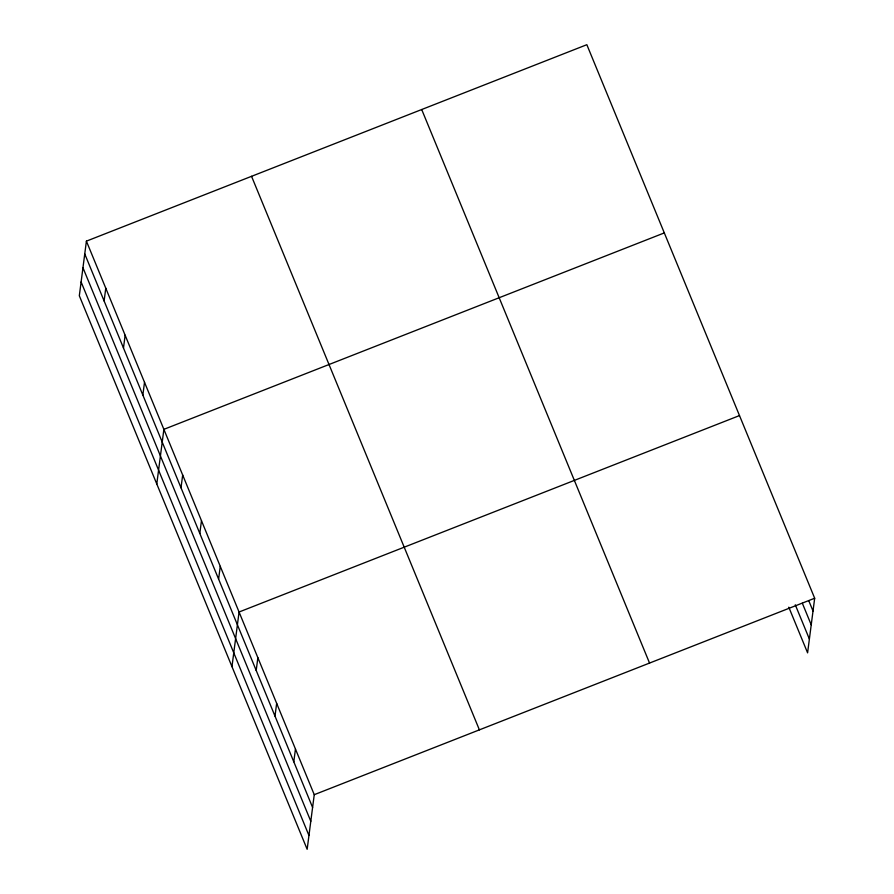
<?xml version="1.0" encoding="UTF-8"?>
<svg xmlns="http://www.w3.org/2000/svg" width="894" height="894" viewBox="0 0 894 894"><rect width="100%" height="100%" fill="white"/><g stroke="black" fill="none" stroke-linecap="round" stroke-linejoin="round"><path stroke-width="1.34" d="M86.405 241.145L79.32 295.758L307.156 849.3L314.252 794.688L86.405 241.145L586.844 44.7L814.68 598.242L807.595 652.855L788.799 607.194M104.117 300.976L105.771 288.192M123.484 348.023L125.138 335.239M142.85 395.07L144.515 382.297M156.785 483.956L163.881 429.343L664.309 232.909M181.013 487.789L182.678 475.016M199.809 533.461L201.474 520.677M218.605 579.133L220.27 566.349M231.971 666.633L239.067 612.01L739.494 415.576M256.198 670.466L257.863 657.682M274.994 716.128L276.659 703.354M293.802 761.8L295.456 749.016M314.252 794.688L814.68 598.242M808.846 600.88L813.026 611.027M802.354 603.26L811.227 624.828M795.28 604.802L809.383 639.054M421.7 109.526L649.547 663.069M251.549 176.319L479.396 729.862M84.751 253.918L312.598 807.461M82.952 267.731L310.799 821.273M81.108 281.945L308.955 835.499"/></g></svg>
